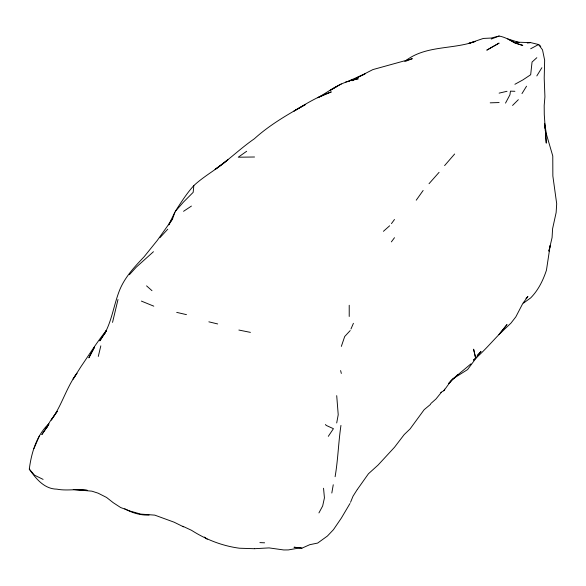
<?xml version="1.0" encoding="UTF-8"?>
<svg xmlns="http://www.w3.org/2000/svg" width="586" height="586" viewBox="0 0 586 586"><rect width="100%" height="100%" fill="white"/><g stroke="black" fill="none" stroke-linecap="round" stroke-linejoin="round"><path stroke-width="0.88" d="M183.543 526.843L174.101 522.192L154.777 515.131L140.779 514.105L130.209 511.095L120.621 507.52L113.223 502.685L106.535 497.433L98.126 493.178L91.914 491.171L73.257 489.508L87.285 490.328C77.14 488.651 66.929 491.105 56.864 489.149C44.272 489.024 35.834 478.608 29.3 469.144C31.351 452.985 36.515 435.449 48.726 423.861M318.462 97.43L331.31 91.907C317.993 96.412 305.965 103.817 293.996 111.047L305.65 104.418C287.755 114.46 269.758 124.818 254.492 138.655L254.243 138.86C240.597 148.295 228.723 159.978 215.099 169.398L227.881 159.729C217.15 169.149 204.294 175.837 193.82 185.608L193.175 192.333L183.543 202.002L175.654 210.997M340.949 425.421C338.422 442.481 338.012 459.739 335.111 476.711M331.815 493.024L333.258 484.754M336.701 422.967L338.217 414.734L336.708 395.645M112.541 322.388L118.006 299.505M98.287 356.442L100.821 345.865M521.98 93.599L526.543 86.193M341.33 346.414L344.707 336.496L350.216 330.563M168.812 224.819L172.562 218.886L175.009 211.934L168.731 224.76M350.523 502.319L353.043 496.174L357.277 489.508M39.328 436.028L33.944 448.59M350.977 328.973L353.417 323.304M440.738 392.459L443.895 390.694L444.686 389.141M318.93 512.918L322.666 505.967L324.432 497.873L323.545 488.255M349.974 503.513L341.33 518.119L333.441 529.678L327.413 536.036L317.663 543.068L309.774 544.687L301.885 548.188L293.996 547.229L297.212 547.507M106.462 330.533L104.308 334.342L104.652 333.683C112.278 319.663 113.962 303.826 119.984 289.25C125.375 276.629 134.773 266.579 144.097 256.793L157.326 240.363L172.562 218.886M505.513 103.107L509.93 94.822L510.457 91.138L514.896 91.299M536.813 75.931L541.867 67.712M328.299 436.336L333.441 428.681L326.058 425.348L325.552 424.425M106.337 330.46L99.832 340.876L104.652 333.646L104.191 334.284M175.295 211.356C181.015 202.478 186.692 193.424 193.82 185.608M48.411 424.989L41.818 434.592L48.946 424.191M423.136 190.472L416.243 200.192M477.187 355.284L481.018 351.432L467.562 369.598L452.495 379.098M443.895 390.694L451.645 380.014L470.968 363.847M391.448 223.618L394.495 219.479M475.649 357.438L475.942 357.035L475.451 357.27L473.627 349.263L475.451 357.27M47.642 426.132L46.06 428.256L50.044 421.444L57.311 411.24L51.202 420.067C61.794 405.688 66.277 387.654 76.971 373.223L73.089 379.091L81.073 366.484C89.365 354.34 97.181 341.828 106.425 330.379M391.382 241.879L394.495 237.704M357.563 489.149L368.448 473.759L378.065 465.072L394.517 447.243L404.186 434.607L410.105 428.908L424.154 409.695L430.615 404.311M499.118 334.386L507.007 324.571L499.016 334.489L510.941 323.15L515.834 316.865L522.785 303.482L527.913 296.509L525.942 298.413M441.39 392.312L436.006 398.949L430.739 403.629M454.641 154.001L444.591 165.611M498.869 334.687C490.599 343.198 482.864 352.391 473.686 359.943M439.075 172.343L429.018 183.711M448.664 383.361L451.645 380.014M129.403 274.702L136.208 267.216L153.459 251.709M159.875 237.748L167.764 229.185M448.854 383.464L457.834 374.483M512.552 105.451L518.346 99.686M536.827 57.699L532.051 62.05L530.674 74.737L522.785 79.974L514.896 84.281M383.427 231.309L389.646 225.793M473.473 360.119L475.451 358.405M523.518 303.087L530.674 297.908C538.322 290.158 543.083 280.379 546.452 270.183L550.173 245.593L548.899 251.145L552.078 237.586L552.583 228.767L556.129 212.593L556.7 203.818L552.854 175.983L552.774 156.001L546.452 134.333L544.68 123.309M246.655 151.276L238.231 157.216L254.544 156.997M183.543 211.312L191.432 206.067M404.78 61.442C425.143 45.085 452.202 49.766 475.451 41.386L468.39 43.511L483.34 38.442L491.229 38.046L499.118 36.039C507.681 37.519 514.332 43.547 522.785 45.364L514.845 43.064L507.71 38.881L519.438 42.602M317.663 97.774C328.087 92.061 337.507 84.216 349.219 81.176M336.503 86.699L330.204 90.354L341.33 83.923M530.674 48.77L538.563 44.521L540.761 46.316M352.032 80.736L356.149 78.92L358.258 78.81L349.219 80.78L364.997 73.931L356.215 78.114L372.886 69.588L412.332 58.673L405.878 61.186M491.229 39.064L499.118 36.039M345.696 81.989L356.149 78.92L349.219 80.78M499.118 93.13L507.007 91.291M301.885 548.188L300.42 547.785L288.356 549.924L283.785 549.961L269.077 547.903L254.668 548.694M527.268 43.012L530.674 42.61L538.563 44.521L542.519 49.869L544.65 60.212L544.204 78.172L544.921 96.807L544.189 105.495L544.277 114.658L546.262 143.131L545.112 125.8L545.734 133.711L545.28 130.114M490.204 102.836L499.118 102.55M149.064 515.057C140.677 515.446 131.989 512.897 124.73 508.773M254.544 548.716L239.469 548.225C222.438 545.969 206.008 539.589 191.563 530.33L182.839 526.257M529.956 42.617L516.434 42.148L518.017 42.529M259.898 542.607L264.616 542.812M298.816 547.646L300.42 547.785M238.876 330.05L250.42 332.372M176.701 312.375L186.465 314.638M208.858 321.831L217.677 323.948M141.387 301.094L153.796 306.17M43.108 479.392L34.574 475.209L29.3 469.144M204.346 537.062L207.21 539.245M146.559 285.858L151.986 290.685M340.605 370.564L341.33 373.45M544.709 125.609L545.053 128.312M349.219 305.262L349.219 316.484M90.83 353.893L88.874 357.834L94.632 346.985L90.83 353.893M491.207 47.576L486.783 50.154L499.118 43.1L491.207 47.576"/></g></svg>
